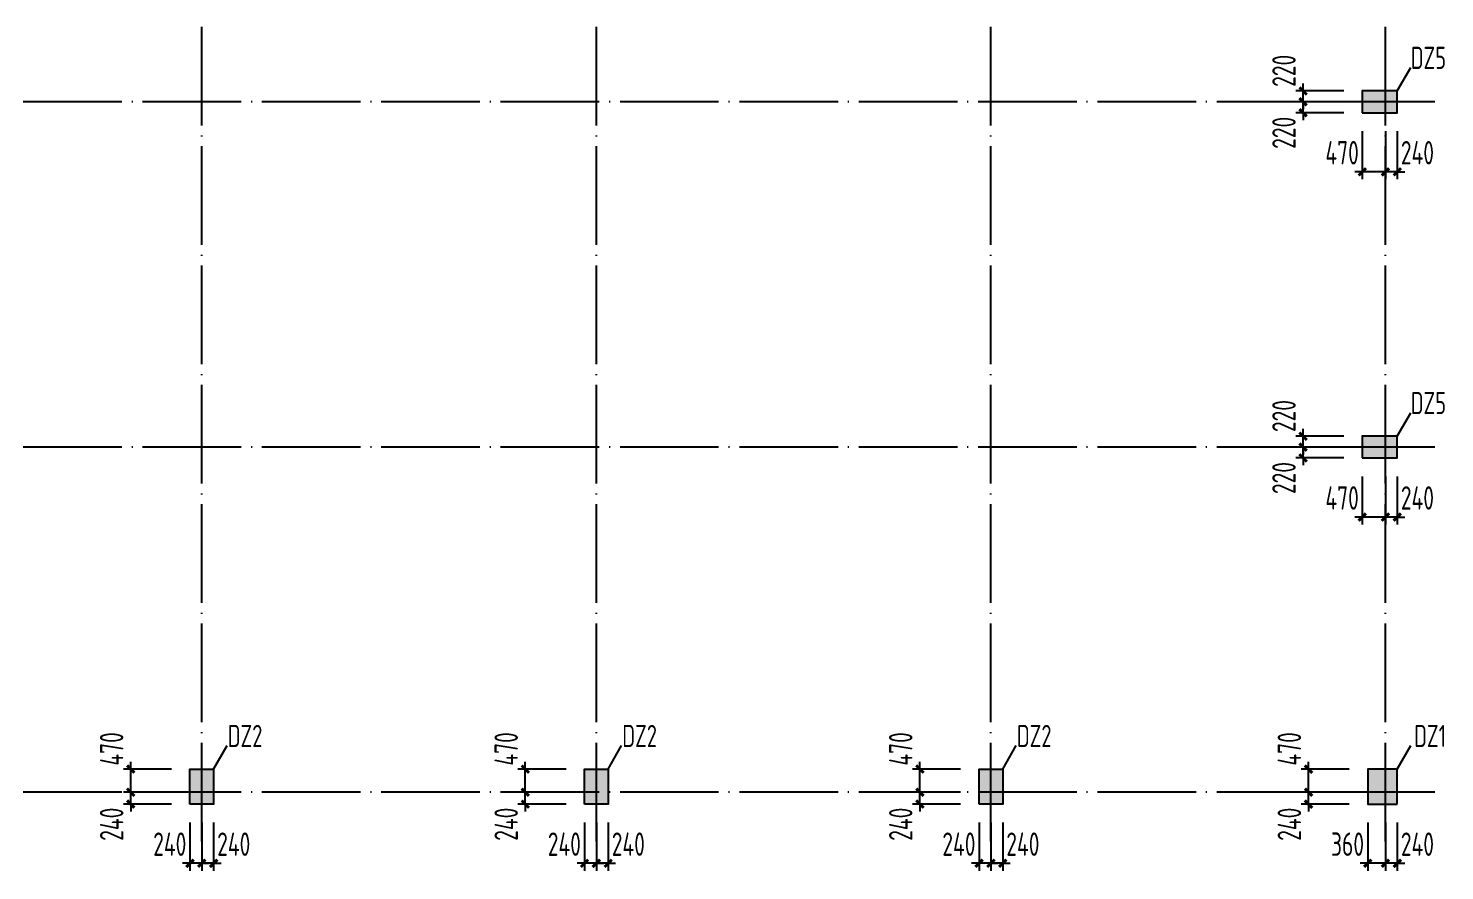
# Model space of a CAD drawing. Extents: x 293620 to 503924, y -252071 to 755100.
# Drawn here: x 434200 to 462918, y 493179 to 510260 of the extents above; entities that cross this region are included whole.
import ezdxf
from ezdxf.enums import TextEntityAlignment as Align

# ---------------------------------------------------------------- set-up
doc = ezdxf.new("R2010")
doc.units = 0
doc.header["$LTSCALE"] = 1000
doc.header["$MEASUREMENT"] = 0
doc.linetypes.add('DOTE', pattern=[2.42, 2, -0.2, 0.02, -0.2])
doc.layers.get('Defpoints').update_dxf_attribs({"color": 250})
for name, color, linetype in [('COLU', 253, 'Continuous'), ('COLU_DIM', 3, 'Continuous'), ('COLU_HATCH', 251, 'Continuous'), ('DOTE', 14, 'DOTE'), ('STAIR', 3, 'Continuous')]:
    doc.layers.add(name, color=color, linetype=linetype)
doc.styles.add('TSSD_Dimension', font='Tssdeng.shx', dxfattribs={"width": 0.7, "bigfont": 'hztxt.shx'})
doc.styles.add('TSSD_REIN', font='tssdeng.shx', dxfattribs={"width": 0.7, "bigfont": 'tssdchn.shx'})
doc.dimstyles.new('TSSD_150_150', dxfattribs={"dimtxt": 475, "dimasz": 150, "dimexe": 150, "dimexo": 375, "dimgap": 150, "dimtad": 1, "dimdec": 0, "dimzin": 0, "dimdsep": 46, "dimtxsty": 'TSSD_Dimension', "dimblk": 'ARCHTICK', "dimcen": 0, "dimdle": 150, "dimclrt": 7, "dimadec": 0, "dimazin": 0, "dimtfac": 1, "dimtdec": 0, "dimtix": 1, "dimtmove": 2, "dimatfit": 3, "dimfxl": 0, "dimtolj": 1, "dimtzin": 0, "dimarcsym": 0})

# ---------------------------------------------------------------- blocks, each defined once
blk = doc.blocks.new('_ArchTick')
at = {"color": 0, "linetype": 'ByBlock', "const_width": 0.4}
blk.add_lwpolyline([(-0.5, -0.5), (0.5, 0.5)], dxfattribs=at)
blk = doc.blocks.new('*D49')
at = {"layer": 'COLU_DIM', "color": 0, "lineweight": -2}
for p, q in [((461717, 494154), (461717, 493179)), ((461957, 494154), (461957, 493179)), ((461717, 493329), (461567, 493329)), ((461957, 493329), (461717, 493329)), ((461957, 493329), (462107, 493329))]:
    blk.add_line(p, q, dxfattribs=at)
at = {"layer": 'Defpoints', "color": 0}
for p in [(461717, 494529), (461957, 494529), (461717, 493329)]:
    blk.add_point(p, dxfattribs=at)
at = {"layer": 'COLU_DIM', "color": 0, "lineweight": -2, "xscale": 150, "yscale": 150, "zscale": 150}
blk.add_blockref('_ArchTick', (461717, 493329), dxfattribs=at)
at = {"layer": 'COLU_DIM', "color": 0, "lineweight": -2, "xscale": 150, "yscale": 150, "zscale": 150, "rotation": 180}
blk.add_blockref('_ArchTick', (461957, 493329), dxfattribs=at)
at = {"layer": 'COLU_DIM', "color": 7, "insert": (462365, 493717), "char_height": 475, "attachment_point": 5, "style": 'TSSD_Dimension'}
blk.add_mtext('\\A1;240', dxfattribs=at)
blk = doc.blocks.new('*D50')
at = {"layer": 'COLU_DIM', "color": 0, "lineweight": -2}
for p, q in [((461357, 494154), (461357, 493179)), ((461717, 494154), (461717, 493179)), ((461867, 493329), (461207, 493329))]:
    blk.add_line(p, q, dxfattribs=at)
at = {"layer": 'Defpoints', "color": 0}
for p in [(461357, 494529), (461717, 494529), (461357, 493329)]:
    blk.add_point(p, dxfattribs=at)
at = {"layer": 'COLU_DIM', "color": 0, "lineweight": -2, "xscale": 150, "yscale": 150, "zscale": 150, "rotation": 180}
blk.add_blockref('_ArchTick', (461357, 493329), dxfattribs=at)
at = {"layer": 'COLU_DIM', "color": 0, "lineweight": -2, "xscale": 150, "yscale": 150, "zscale": 150}
blk.add_blockref('_ArchTick', (461717, 493329), dxfattribs=at)
at = {"layer": 'COLU_DIM', "color": 7, "insert": (460948, 493717), "char_height": 475, "attachment_point": 5, "style": 'TSSD_Dimension'}
blk.add_mtext('\\A1;360', dxfattribs=at)
blk = doc.blocks.new('*D51')
at = {"layer": 'COLU_DIM', "color": 0, "lineweight": -2}
for p, q in [((460157, 494769), (460157, 494919)), ((460982, 494769), (460007, 494769)), ((460982, 494529), (460007, 494529)), ((460157, 494529), (460157, 494769)), ((460157, 494529), (460157, 494379))]:
    blk.add_line(p, q, dxfattribs=at)
at = {"layer": 'Defpoints', "color": 0}
for p in [(460157, 494769), (461357, 494769), (461357, 494529)]:
    blk.add_point(p, dxfattribs=at)
at = {"layer": 'COLU_DIM', "color": 0, "lineweight": -2, "xscale": 150, "yscale": 150, "zscale": 150}
for p, rotation in [((460157, 494769), 270), ((460157, 494529), 90)]:
    blk.add_blockref('_ArchTick', p, dxfattribs=dict(at, rotation=rotation))
at = {"layer": 'COLU_DIM', "color": 7, "insert": (459769, 494121), "char_height": 475, "attachment_point": 5, "rotation": 90, "style": 'TSSD_Dimension'}
blk.add_mtext('\\A1;240', dxfattribs=at)
blk = doc.blocks.new('*D52')
at = {"layer": 'COLU_DIM', "color": 0, "lineweight": -2}
for p, q in [((460157, 494619), (460157, 495389)), ((460982, 495239), (460007, 495239)), ((460982, 494769), (460007, 494769))]:
    blk.add_line(p, q, dxfattribs=at)
at = {"layer": 'Defpoints', "color": 0}
for p in [(460157, 495239), (461357, 495239), (461357, 494769)]:
    blk.add_point(p, dxfattribs=at)
at = {"layer": 'COLU_DIM', "color": 0, "lineweight": -2, "xscale": 150, "yscale": 150, "zscale": 150}
for p, rotation in [((460157, 495239), 90), ((460157, 494769), 270)]:
    blk.add_blockref('_ArchTick', p, dxfattribs=dict(at, rotation=rotation))
at = {"layer": 'COLU_DIM', "color": 7, "insert": (459769, 495648), "char_height": 475, "attachment_point": 5, "rotation": 90, "style": 'TSSD_Dimension'}
blk.add_mtext('\\A1;470', dxfattribs=at)
blk = doc.blocks.new('*D85')
at = {"layer": 'COLU_DIM', "color": 0, "lineweight": -2}
for p, q in [((437717, 494154), (437717, 493179)), ((437957, 494154), (437957, 493179)), ((437717, 493329), (437567, 493329)), ((437957, 493329), (437717, 493329)), ((437957, 493329), (438107, 493329))]:
    blk.add_line(p, q, dxfattribs=at)
at = {"layer": 'Defpoints', "color": 0}
for p in [(437717, 494529), (437957, 494529), (437717, 493329)]:
    blk.add_point(p, dxfattribs=at)
at = {"layer": 'COLU_DIM', "color": 0, "lineweight": -2, "xscale": 150, "yscale": 150, "zscale": 150}
blk.add_blockref('_ArchTick', (437717, 493329), dxfattribs=at)
at = {"layer": 'COLU_DIM', "color": 0, "lineweight": -2, "xscale": 150, "yscale": 150, "zscale": 150, "rotation": 180}
blk.add_blockref('_ArchTick', (437957, 493329), dxfattribs=at)
at = {"layer": 'COLU_DIM', "color": 7, "insert": (438365, 493717), "char_height": 475, "attachment_point": 5, "style": 'TSSD_Dimension'}
blk.add_mtext('\\A1;240', dxfattribs=at)
blk = doc.blocks.new('*D86')
at = {"layer": 'COLU_DIM', "color": 0, "lineweight": -2}
for p, q in [((437477, 494154), (437477, 493179)), ((437717, 494154), (437717, 493179)), ((437477, 493329), (437327, 493329)), ((437717, 493329), (437477, 493329)), ((437717, 493329), (437867, 493329))]:
    blk.add_line(p, q, dxfattribs=at)
at = {"layer": 'Defpoints', "color": 0}
for p in [(437477, 494529), (437717, 494529), (437477, 493329)]:
    blk.add_point(p, dxfattribs=at)
at = {"layer": 'COLU_DIM', "color": 0, "lineweight": -2, "xscale": 150, "yscale": 150, "zscale": 150}
blk.add_blockref('_ArchTick', (437477, 493329), dxfattribs=at)
at = {"layer": 'COLU_DIM', "color": 0, "lineweight": -2, "xscale": 150, "yscale": 150, "zscale": 150, "rotation": 180}
blk.add_blockref('_ArchTick', (437717, 493329), dxfattribs=at)
at = {"layer": 'COLU_DIM', "color": 7, "insert": (437068, 493717), "char_height": 475, "attachment_point": 5, "style": 'TSSD_Dimension'}
blk.add_mtext('\\A1;240', dxfattribs=at)
blk = doc.blocks.new('*D87')
at = {"layer": 'COLU_DIM', "color": 0, "lineweight": -2}
for p, q in [((436277, 494769), (436277, 494919)), ((437102, 494769), (436127, 494769)), ((437102, 494529), (436127, 494529)), ((436277, 494529), (436277, 494769)), ((436277, 494529), (436277, 494379))]:
    blk.add_line(p, q, dxfattribs=at)
at = {"layer": 'Defpoints', "color": 0}
for p in [(436277, 494769), (437477, 494769), (437477, 494529)]:
    blk.add_point(p, dxfattribs=at)
at = {"layer": 'COLU_DIM', "color": 0, "lineweight": -2, "xscale": 150, "yscale": 150, "zscale": 150}
for p, rotation in [((436277, 494769), 270), ((436277, 494529), 90)]:
    blk.add_blockref('_ArchTick', p, dxfattribs=dict(at, rotation=rotation))
at = {"layer": 'COLU_DIM', "color": 7, "insert": (435889, 494121), "char_height": 475, "attachment_point": 5, "rotation": 90, "style": 'TSSD_Dimension'}
blk.add_mtext('\\A1;240', dxfattribs=at)
blk = doc.blocks.new('*D88')
at = {"layer": 'COLU_DIM', "color": 0, "lineweight": -2}
for p, q in [((436277, 494619), (436277, 495389)), ((437102, 495239), (436127, 495239)), ((437102, 494769), (436127, 494769))]:
    blk.add_line(p, q, dxfattribs=at)
at = {"layer": 'Defpoints', "color": 0}
for p in [(436277, 495239), (437477, 495239), (437477, 494769)]:
    blk.add_point(p, dxfattribs=at)
at = {"layer": 'COLU_DIM', "color": 0, "lineweight": -2, "xscale": 150, "yscale": 150, "zscale": 150}
for p, rotation in [((436277, 495239), 90), ((436277, 494769), 270)]:
    blk.add_blockref('_ArchTick', p, dxfattribs=dict(at, rotation=rotation))
at = {"layer": 'COLU_DIM', "color": 7, "insert": (435889, 495648), "char_height": 475, "attachment_point": 5, "rotation": 90, "style": 'TSSD_Dimension'}
blk.add_mtext('\\A1;470', dxfattribs=at)
blk = doc.blocks.new('*D93')
at = {"layer": 'COLU_DIM', "color": 0, "lineweight": -2}
for p, q in [((445717, 494154), (445717, 493179)), ((445957, 494154), (445957, 493179)), ((445717, 493329), (445567, 493329)), ((445957, 493329), (445717, 493329)), ((445957, 493329), (446107, 493329))]:
    blk.add_line(p, q, dxfattribs=at)
at = {"layer": 'Defpoints', "color": 0}
for p in [(445717, 494529), (445957, 494529), (445717, 493329)]:
    blk.add_point(p, dxfattribs=at)
at = {"layer": 'COLU_DIM', "color": 0, "lineweight": -2, "xscale": 150, "yscale": 150, "zscale": 150}
blk.add_blockref('_ArchTick', (445717, 493329), dxfattribs=at)
at = {"layer": 'COLU_DIM', "color": 0, "lineweight": -2, "xscale": 150, "yscale": 150, "zscale": 150, "rotation": 180}
blk.add_blockref('_ArchTick', (445957, 493329), dxfattribs=at)
at = {"layer": 'COLU_DIM', "color": 7, "insert": (446365, 493717), "char_height": 475, "attachment_point": 5, "style": 'TSSD_Dimension'}
blk.add_mtext('\\A1;240', dxfattribs=at)
blk = doc.blocks.new('*D94')
at = {"layer": 'COLU_DIM', "color": 0, "lineweight": -2}
for p, q in [((445477, 494154), (445477, 493179)), ((445717, 494154), (445717, 493179)), ((445477, 493329), (445327, 493329)), ((445717, 493329), (445477, 493329)), ((445717, 493329), (445867, 493329))]:
    blk.add_line(p, q, dxfattribs=at)
at = {"layer": 'Defpoints', "color": 0}
for p in [(445477, 494529), (445717, 494529), (445477, 493329)]:
    blk.add_point(p, dxfattribs=at)
at = {"layer": 'COLU_DIM', "color": 0, "lineweight": -2, "xscale": 150, "yscale": 150, "zscale": 150}
blk.add_blockref('_ArchTick', (445477, 493329), dxfattribs=at)
at = {"layer": 'COLU_DIM', "color": 0, "lineweight": -2, "xscale": 150, "yscale": 150, "zscale": 150, "rotation": 180}
blk.add_blockref('_ArchTick', (445717, 493329), dxfattribs=at)
at = {"layer": 'COLU_DIM', "color": 7, "insert": (445068, 493717), "char_height": 475, "attachment_point": 5, "style": 'TSSD_Dimension'}
blk.add_mtext('\\A1;240', dxfattribs=at)
blk = doc.blocks.new('*D95')
at = {"layer": 'COLU_DIM', "color": 0, "lineweight": -2}
for p, q in [((444277, 494769), (444277, 494919)), ((445102, 494769), (444127, 494769)), ((445102, 494529), (444127, 494529)), ((444277, 494529), (444277, 494769)), ((444277, 494529), (444277, 494379))]:
    blk.add_line(p, q, dxfattribs=at)
at = {"layer": 'Defpoints', "color": 0}
for p in [(444277, 494769), (445477, 494769), (445477, 494529)]:
    blk.add_point(p, dxfattribs=at)
at = {"layer": 'COLU_DIM', "color": 0, "lineweight": -2, "xscale": 150, "yscale": 150, "zscale": 150}
for p, rotation in [((444277, 494769), 270), ((444277, 494529), 90)]:
    blk.add_blockref('_ArchTick', p, dxfattribs=dict(at, rotation=rotation))
at = {"layer": 'COLU_DIM', "color": 7, "insert": (443889, 494121), "char_height": 475, "attachment_point": 5, "rotation": 90, "style": 'TSSD_Dimension'}
blk.add_mtext('\\A1;240', dxfattribs=at)
blk = doc.blocks.new('*D96')
at = {"layer": 'COLU_DIM', "color": 0, "lineweight": -2}
for p, q in [((444277, 494619), (444277, 495389)), ((445102, 495239), (444127, 495239)), ((445102, 494769), (444127, 494769))]:
    blk.add_line(p, q, dxfattribs=at)
at = {"layer": 'Defpoints', "color": 0}
for p in [(444277, 495239), (445477, 495239), (445477, 494769)]:
    blk.add_point(p, dxfattribs=at)
at = {"layer": 'COLU_DIM', "color": 0, "lineweight": -2, "xscale": 150, "yscale": 150, "zscale": 150}
for p, rotation in [((444277, 495239), 90), ((444277, 494769), 270)]:
    blk.add_blockref('_ArchTick', p, dxfattribs=dict(at, rotation=rotation))
at = {"layer": 'COLU_DIM', "color": 7, "insert": (443889, 495648), "char_height": 475, "attachment_point": 5, "rotation": 90, "style": 'TSSD_Dimension'}
blk.add_mtext('\\A1;470', dxfattribs=at)
blk = doc.blocks.new('*D101')
at = {"layer": 'COLU_DIM', "color": 0, "lineweight": -2}
for p, q in [((453717, 494154), (453717, 493179)), ((453957, 494154), (453957, 493179)), ((453717, 493329), (453567, 493329)), ((453957, 493329), (453717, 493329)), ((453957, 493329), (454107, 493329))]:
    blk.add_line(p, q, dxfattribs=at)
at = {"layer": 'Defpoints', "color": 0}
for p in [(453717, 494529), (453957, 494529), (453717, 493329)]:
    blk.add_point(p, dxfattribs=at)
at = {"layer": 'COLU_DIM', "color": 0, "lineweight": -2, "xscale": 150, "yscale": 150, "zscale": 150}
blk.add_blockref('_ArchTick', (453717, 493329), dxfattribs=at)
at = {"layer": 'COLU_DIM', "color": 0, "lineweight": -2, "xscale": 150, "yscale": 150, "zscale": 150, "rotation": 180}
blk.add_blockref('_ArchTick', (453957, 493329), dxfattribs=at)
at = {"layer": 'COLU_DIM', "color": 7, "insert": (454365, 493717), "char_height": 475, "attachment_point": 5, "style": 'TSSD_Dimension'}
blk.add_mtext('\\A1;240', dxfattribs=at)
blk = doc.blocks.new('*D102')
at = {"layer": 'COLU_DIM', "color": 0, "lineweight": -2}
for p, q in [((453477, 494154), (453477, 493179)), ((453717, 494154), (453717, 493179)), ((453477, 493329), (453327, 493329)), ((453717, 493329), (453477, 493329)), ((453717, 493329), (453867, 493329))]:
    blk.add_line(p, q, dxfattribs=at)
at = {"layer": 'Defpoints', "color": 0}
for p in [(453477, 494529), (453717, 494529), (453477, 493329)]:
    blk.add_point(p, dxfattribs=at)
at = {"layer": 'COLU_DIM', "color": 0, "lineweight": -2, "xscale": 150, "yscale": 150, "zscale": 150}
blk.add_blockref('_ArchTick', (453477, 493329), dxfattribs=at)
at = {"layer": 'COLU_DIM', "color": 0, "lineweight": -2, "xscale": 150, "yscale": 150, "zscale": 150, "rotation": 180}
blk.add_blockref('_ArchTick', (453717, 493329), dxfattribs=at)
at = {"layer": 'COLU_DIM', "color": 7, "insert": (453068, 493717), "char_height": 475, "attachment_point": 5, "style": 'TSSD_Dimension'}
blk.add_mtext('\\A1;240', dxfattribs=at)
blk = doc.blocks.new('*D103')
at = {"layer": 'COLU_DIM', "color": 0, "lineweight": -2}
for p, q in [((452277, 494769), (452277, 494919)), ((453102, 494769), (452127, 494769)), ((453102, 494529), (452127, 494529)), ((452277, 494529), (452277, 494769)), ((452277, 494529), (452277, 494379))]:
    blk.add_line(p, q, dxfattribs=at)
at = {"layer": 'Defpoints', "color": 0}
for p in [(452277, 494769), (453477, 494769), (453477, 494529)]:
    blk.add_point(p, dxfattribs=at)
at = {"layer": 'COLU_DIM', "color": 0, "lineweight": -2, "xscale": 150, "yscale": 150, "zscale": 150}
for p, rotation in [((452277, 494769), 270), ((452277, 494529), 90)]:
    blk.add_blockref('_ArchTick', p, dxfattribs=dict(at, rotation=rotation))
at = {"layer": 'COLU_DIM', "color": 7, "insert": (451889, 494121), "char_height": 475, "attachment_point": 5, "rotation": 90, "style": 'TSSD_Dimension'}
blk.add_mtext('\\A1;240', dxfattribs=at)
blk = doc.blocks.new('*D104')
at = {"layer": 'COLU_DIM', "color": 0, "lineweight": -2}
for p, q in [((452277, 494619), (452277, 495389)), ((453102, 495239), (452127, 495239)), ((453102, 494769), (452127, 494769))]:
    blk.add_line(p, q, dxfattribs=at)
at = {"layer": 'Defpoints', "color": 0}
for p in [(452277, 495239), (453477, 495239), (453477, 494769)]:
    blk.add_point(p, dxfattribs=at)
at = {"layer": 'COLU_DIM', "color": 0, "lineweight": -2, "xscale": 150, "yscale": 150, "zscale": 150}
for p, rotation in [((452277, 495239), 90), ((452277, 494769), 270)]:
    blk.add_blockref('_ArchTick', p, dxfattribs=dict(at, rotation=rotation))
at = {"layer": 'COLU_DIM', "color": 7, "insert": (451889, 495648), "char_height": 475, "attachment_point": 5, "rotation": 90, "style": 'TSSD_Dimension'}
blk.add_mtext('\\A1;470', dxfattribs=at)
blk = doc.blocks.new('*D165')
at = {"layer": 'COLU_DIM', "color": 0, "lineweight": -2}
for p, q in [((461717, 501174), (461717, 500199)), ((461957, 501174), (461957, 500199)), ((461717, 500349), (461567, 500349)), ((461957, 500349), (461717, 500349)), ((461957, 500349), (462107, 500349))]:
    blk.add_line(p, q, dxfattribs=at)
at = {"layer": 'Defpoints', "color": 0}
for p in [(461717, 501549), (461957, 501549), (461717, 500349)]:
    blk.add_point(p, dxfattribs=at)
at = {"layer": 'COLU_DIM', "color": 0, "lineweight": -2, "xscale": 150, "yscale": 150, "zscale": 150}
blk.add_blockref('_ArchTick', (461717, 500349), dxfattribs=at)
at = {"layer": 'COLU_DIM', "color": 0, "lineweight": -2, "xscale": 150, "yscale": 150, "zscale": 150, "rotation": 180}
blk.add_blockref('_ArchTick', (461957, 500349), dxfattribs=at)
at = {"layer": 'COLU_DIM', "color": 7, "insert": (462365, 500737), "char_height": 475, "attachment_point": 5, "style": 'TSSD_Dimension'}
blk.add_mtext('\\A1;240', dxfattribs=at)
blk = doc.blocks.new('*D166')
at = {"layer": 'COLU_DIM', "color": 0, "lineweight": -2}
for p, q in [((461247, 501174), (461247, 500199)), ((461717, 501174), (461717, 500199)), ((461867, 500349), (461097, 500349))]:
    blk.add_line(p, q, dxfattribs=at)
at = {"layer": 'Defpoints', "color": 0}
for p in [(461247, 501549), (461717, 501549), (461247, 500349)]:
    blk.add_point(p, dxfattribs=at)
at = {"layer": 'COLU_DIM', "color": 0, "lineweight": -2, "xscale": 150, "yscale": 150, "zscale": 150, "rotation": 180}
blk.add_blockref('_ArchTick', (461247, 500349), dxfattribs=at)
at = {"layer": 'COLU_DIM', "color": 0, "lineweight": -2, "xscale": 150, "yscale": 150, "zscale": 150}
blk.add_blockref('_ArchTick', (461717, 500349), dxfattribs=at)
at = {"layer": 'COLU_DIM', "color": 7, "insert": (460838, 500737), "char_height": 475, "attachment_point": 5, "style": 'TSSD_Dimension'}
blk.add_mtext('\\A1;470', dxfattribs=at)
blk = doc.blocks.new('*D167')
at = {"layer": 'COLU_DIM', "color": 0, "lineweight": -2}
for p, q in [((460872, 501769), (459897, 501769)), ((460047, 501769), (460047, 501919)), ((460047, 501549), (460047, 501769)), ((460872, 501549), (459897, 501549)), ((460047, 501549), (460047, 501399))]:
    blk.add_line(p, q, dxfattribs=at)
at = {"layer": 'Defpoints', "color": 0}
for p in [(460047, 501769), (461247, 501769), (461247, 501549)]:
    blk.add_point(p, dxfattribs=at)
at = {"layer": 'COLU_DIM', "color": 0, "lineweight": -2, "xscale": 150, "yscale": 150, "zscale": 150}
for p, rotation in [((460047, 501769), 270), ((460047, 501549), 90)]:
    blk.add_blockref('_ArchTick', p, dxfattribs=dict(at, rotation=rotation))
at = {"layer": 'COLU_DIM', "color": 7, "insert": (459659, 501141), "char_height": 475, "attachment_point": 5, "rotation": 90, "style": 'TSSD_Dimension'}
blk.add_mtext('\\A1;220', dxfattribs=at)
blk = doc.blocks.new('*D168')
at = {"layer": 'COLU_DIM', "color": 0, "lineweight": -2}
for p, q in [((460872, 501989), (459897, 501989)), ((460047, 501989), (460047, 502139)), ((460047, 501769), (460047, 501989)), ((460872, 501769), (459897, 501769)), ((460047, 501769), (460047, 501619))]:
    blk.add_line(p, q, dxfattribs=at)
at = {"layer": 'Defpoints', "color": 0}
for p in [(460047, 501989), (461247, 501989), (461247, 501769)]:
    blk.add_point(p, dxfattribs=at)
at = {"layer": 'COLU_DIM', "color": 0, "lineweight": -2, "xscale": 150, "yscale": 150, "zscale": 150}
for p, rotation in [((460047, 501989), 270), ((460047, 501769), 90)]:
    blk.add_blockref('_ArchTick', p, dxfattribs=dict(at, rotation=rotation))
at = {"layer": 'COLU_DIM', "color": 7, "insert": (459659, 502398), "char_height": 475, "attachment_point": 5, "rotation": 90, "style": 'TSSD_Dimension'}
blk.add_mtext('\\A1;220', dxfattribs=at)
blk = doc.blocks.new('*D169')
at = {"layer": 'COLU_DIM', "color": 0, "lineweight": -2}
for p, q in [((461717, 508174), (461717, 507199)), ((461957, 508174), (461957, 507199)), ((461717, 507349), (461567, 507349)), ((461957, 507349), (461717, 507349)), ((461957, 507349), (462107, 507349))]:
    blk.add_line(p, q, dxfattribs=at)
at = {"layer": 'Defpoints', "color": 0}
for p in [(461717, 508549), (461957, 508549), (461717, 507349)]:
    blk.add_point(p, dxfattribs=at)
at = {"layer": 'COLU_DIM', "color": 0, "lineweight": -2, "xscale": 150, "yscale": 150, "zscale": 150}
blk.add_blockref('_ArchTick', (461717, 507349), dxfattribs=at)
at = {"layer": 'COLU_DIM', "color": 0, "lineweight": -2, "xscale": 150, "yscale": 150, "zscale": 150, "rotation": 180}
blk.add_blockref('_ArchTick', (461957, 507349), dxfattribs=at)
at = {"layer": 'COLU_DIM', "color": 7, "insert": (462365, 507737), "char_height": 475, "attachment_point": 5, "style": 'TSSD_Dimension'}
blk.add_mtext('\\A1;240', dxfattribs=at)
blk = doc.blocks.new('*D170')
at = {"layer": 'COLU_DIM', "color": 0, "lineweight": -2}
for p, q in [((461247, 508174), (461247, 507199)), ((461717, 508174), (461717, 507199)), ((461867, 507349), (461097, 507349))]:
    blk.add_line(p, q, dxfattribs=at)
at = {"layer": 'Defpoints', "color": 0}
for p in [(461247, 508549), (461717, 508549), (461247, 507349)]:
    blk.add_point(p, dxfattribs=at)
at = {"layer": 'COLU_DIM', "color": 0, "lineweight": -2, "xscale": 150, "yscale": 150, "zscale": 150, "rotation": 180}
blk.add_blockref('_ArchTick', (461247, 507349), dxfattribs=at)
at = {"layer": 'COLU_DIM', "color": 0, "lineweight": -2, "xscale": 150, "yscale": 150, "zscale": 150}
blk.add_blockref('_ArchTick', (461717, 507349), dxfattribs=at)
at = {"layer": 'COLU_DIM', "color": 7, "insert": (460838, 507737), "char_height": 475, "attachment_point": 5, "style": 'TSSD_Dimension'}
blk.add_mtext('\\A1;470', dxfattribs=at)
blk = doc.blocks.new('*D171')
at = {"layer": 'COLU_DIM', "color": 0, "lineweight": -2}
for p, q in [((460047, 508769), (460047, 508919)), ((460872, 508769), (459897, 508769)), ((460047, 508549), (460047, 508769)), ((460872, 508549), (459897, 508549)), ((460047, 508549), (460047, 508399))]:
    blk.add_line(p, q, dxfattribs=at)
at = {"layer": 'Defpoints', "color": 0}
for p in [(460047, 508769), (461247, 508769), (461247, 508549)]:
    blk.add_point(p, dxfattribs=at)
at = {"layer": 'COLU_DIM', "color": 0, "lineweight": -2, "xscale": 150, "yscale": 150, "zscale": 150}
for p, rotation in [((460047, 508769), 270), ((460047, 508549), 90)]:
    blk.add_blockref('_ArchTick', p, dxfattribs=dict(at, rotation=rotation))
at = {"layer": 'COLU_DIM', "color": 7, "insert": (459659, 508141), "char_height": 475, "attachment_point": 5, "rotation": 90, "style": 'TSSD_Dimension'}
blk.add_mtext('\\A1;220', dxfattribs=at)
blk = doc.blocks.new('*D172')
at = {"layer": 'COLU_DIM', "color": 0, "lineweight": -2}
for p, q in [((460872, 508989), (459897, 508989)), ((460047, 508989), (460047, 509139)), ((460047, 508769), (460047, 508989)), ((460872, 508769), (459897, 508769)), ((460047, 508769), (460047, 508619))]:
    blk.add_line(p, q, dxfattribs=at)
at = {"layer": 'Defpoints', "color": 0}
for p in [(460047, 508989), (461247, 508989), (461247, 508769)]:
    blk.add_point(p, dxfattribs=at)
at = {"layer": 'COLU_DIM', "color": 0, "lineweight": -2, "xscale": 150, "yscale": 150, "zscale": 150}
for p, rotation in [((460047, 508989), 270), ((460047, 508769), 90)]:
    blk.add_blockref('_ArchTick', p, dxfattribs=dict(at, rotation=rotation))
at = {"layer": 'COLU_DIM', "color": 7, "insert": (459659, 509398), "char_height": 475, "attachment_point": 5, "rotation": 90, "style": 'TSSD_Dimension'}
blk.add_mtext('\\A1;220', dxfattribs=at)

msp = doc.modelspace()

# ---------------------------------------------------------------- hatches: boundary and pattern name
at = {"layer": 'COLU_HATCH'}
for points in [[(461246.8, 508549.3), (461956.8, 508549.3), (461956.8, 508989.3), (461246.8, 508989.3)], [(461246.8, 501549.3), (461956.8, 501549.3), (461956.8, 501989.3), (461246.8, 501989.3)], [(437476.8, 494529.3), (437476.8, 495239.3), (437956.8, 495239.3), (437956.8, 494529.3)], [(445476.8, 494529.3), (445476.8, 495239.3), (445956.8, 495239.3), (445956.8, 494529.3)], [(453476.8, 494529.3), (453476.8, 495239.3), (453956.8, 495239.3), (453956.8, 494529.3)], [(461956.8, 494529.3), (461956.8, 495239.3), (461356.8, 495239.3), (461356.8, 494529.3)]]:
    msp.add_hatch(color=256, dxfattribs=at).paths.add_polyline_path(points)

# ---------------------------------------------------------------- linework, layer by layer
at = {"layer": 'COLU'}
for points in [[(461246.8, 508549.3), (461956.8, 508549.3), (461956.8, 508989.3), (461246.8, 508989.3)], [(461246.8, 501549.3), (461956.8, 501549.3), (461956.8, 501989.3), (461246.8, 501989.3)], [(437476.8, 494529.3), (437476.8, 495239.3), (437956.8, 495239.3), (437956.8, 494529.3)], [(445476.8, 494529.3), (445476.8, 495239.3), (445956.8, 495239.3), (445956.8, 494529.3)], [(453476.8, 494529.3), (453476.8, 495239.3), (453956.8, 495239.3), (453956.8, 494529.3)], [(461956.8, 494529.3), (461956.8, 495239.3), (461356.8, 495239.3), (461356.8, 494529.3)]]:
    msp.add_lwpolyline(points, close=True, dxfattribs=at)
at = {"layer": 'DOTE'}
for p, q in [((437716.8, 493769.3), (437716.8, 537769.3)), ((445716.8, 493769.3), (445716.8, 537769.3)), ((453716.8, 493769.3), (453716.8, 537769.3)), ((461716.8, 493769.3), (461716.8, 537769.3)), ((462716.8, 508769.3), (388716.8, 508769.3)), ((462716.8, 501769.3), (388716.8, 501769.3)), ((462716.8, 494769.3), (388716.8, 494769.3))]:
    msp.add_line(p, q, dxfattribs=at)
at = {"layer": 'STAIR'}
for p, q in [((461956.8, 508989.3), (462229.9, 509465.2)), ((461956.8, 501989.3), (462229.9, 502465.2)), ((437956.8, 495239.3), (438229.9, 495715.2)), ((445956.8, 495239.3), (446229.9, 495715.2)), ((453956.8, 495239.3), (454229.9, 495715.2)), ((461956.8, 495239.3), (462229.9, 495715.2))]:
    msp.add_line(p, q, dxfattribs=at)

# ---------------------------------------------------------------- texts
at = {"layer": 'STAIR', "style": 'TSSD_REIN', "width": 0.7}
for s, p in [('DZ5', (462945.6, 509436)), ('DZ5', (462945.6, 502436)), ('DZ2', (438945.6, 495686)), ('DZ2', (446945.6, 495686)), ('DZ2', (454945.6, 495686)), ('DZ1', (462945.6, 495686))]:
    msp.add_text(s, height=450, dxfattribs=at).set_placement(p, align=Align.RIGHT)

# ---------------------------------------------------------------- dimensions: what is measured, and where the dimension line sits
at = {"layer": 'COLU_DIM'}
for base, p1, p2, angle, picture, middle in [((460046.8, 508989.3), (461246.8, 508769.3), (461246.8, 508989.3), 90, '*D172', (459659.3, 509397.9)), ((460046.8, 508769.3), (461246.8, 508549.3), (461246.8, 508769.3), 90, '*D171', (459659.3, 508140.7)), ((461246.8, 507349.3), (461716.8, 508549.3), (461246.8, 508549.3), 180, '*D170', (460838.2, 507736.8)), ((461716.8, 507349.3), (461956.8, 508549.3), (461716.8, 508549.3), 180, '*D169', (462365.5, 507736.8)), ((460046.8, 501989.3), (461246.8, 501769.3), (461246.8, 501989.3), 90, '*D168', (459659.3, 502397.9)), ((460046.8, 501769.3), (461246.8, 501549.3), (461246.8, 501769.3), 90, '*D167', (459659.3, 501140.7)), ((461246.8, 500349.3), (461716.8, 501549.3), (461246.8, 501549.3), 180, '*D166', (460838.2, 500736.8)), ((461716.8, 500349.3), (461956.8, 501549.3), (461716.8, 501549.3), 180, '*D165', (462365.5, 500736.8)), ((436276.8, 495239.3), (437476.8, 494769.3), (437476.8, 495239.3), 90, '*D88', (435889.3, 495647.9)), ((444276.8, 495239.3), (445476.8, 494769.3), (445476.8, 495239.3), 90, '*D96', (443889.3, 495647.9)), ((452276.8, 495239.3), (453476.8, 494769.3), (453476.8, 495239.3), 90, '*D104', (451889.3, 495647.9)), ((460156.8, 495239.3), (461356.8, 494769.3), (461356.8, 495239.3), 90, '*D52', (459769.3, 495647.9)), ((436276.8, 494769.3), (437476.8, 494529.3), (437476.8, 494769.3), 90, '*D87', (435889.3, 494120.7)), ((444276.8, 494769.3), (445476.8, 494529.3), (445476.8, 494769.3), 90, '*D95', (443889.3, 494120.7)), ((452276.8, 494769.3), (453476.8, 494529.3), (453476.8, 494769.3), 90, '*D103', (451889.3, 494120.7)), ((460156.8, 494769.3), (461356.8, 494529.3), (461356.8, 494769.3), 90, '*D51', (459769.3, 494120.7)), ((437476.8, 493329.3), (437716.8, 494529.3), (437476.8, 494529.3), 180, '*D86', (437068.2, 493716.8)), ((437716.8, 493329.3), (437956.8, 494529.3), (437716.8, 494529.3), 180, '*D85', (438365.5, 493716.8)), ((445476.8, 493329.3), (445716.8, 494529.3), (445476.8, 494529.3), 180, '*D94', (445068.2, 493716.8)), ((445716.8, 493329.3), (445956.8, 494529.3), (445716.8, 494529.3), 180, '*D93', (446365.5, 493716.8)), ((453476.8, 493329.3), (453716.8, 494529.3), (453476.8, 494529.3), 180, '*D102', (453068.2, 493716.8)), ((453716.8, 493329.3), (453956.8, 494529.3), (453716.8, 494529.3), 180, '*D101', (454365.5, 493716.8)), ((461356.8, 493329.3), (461716.8, 494529.3), (461356.8, 494529.3), 180, '*D50', (460948.2, 493716.8)), ((461716.8, 493329.3), (461956.8, 494529.3), (461716.8, 494529.3), 180, '*D49', (462365.5, 493716.8))]:
    dim = msp.add_linear_dim(base=base, p1=p1, p2=p2, angle=angle, dimstyle='TSSD_150_150', dxfattribs=at)
    dim.commit()
    dim.dimension.update_dxf_attribs({"geometry": picture, "text_midpoint": middle, "dimtype": 160})

doc.saveas('drawing.dxf')
